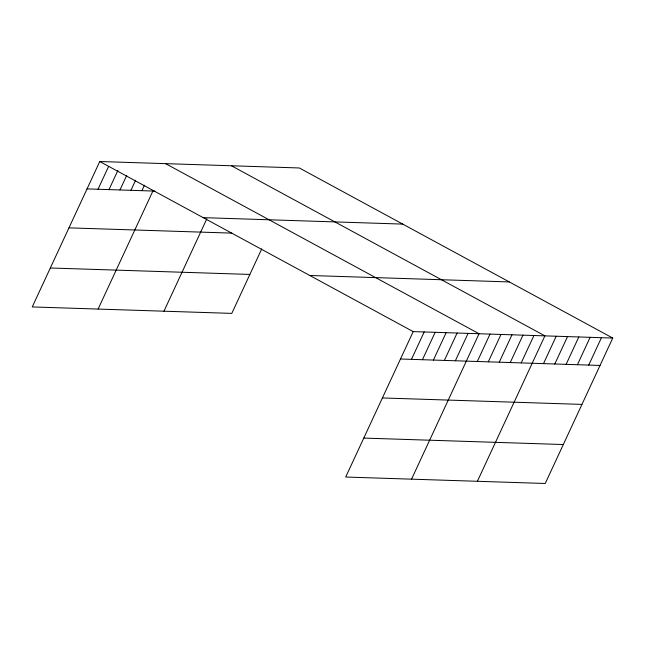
<?xml version="1.0" encoding="UTF-8"?>
<svg xmlns="http://www.w3.org/2000/svg" width="645" height="645" viewBox="0 0 645 645"><rect width="100%" height="100%" fill="white"/><g stroke="black" fill="none" stroke-linecap="round" stroke-linejoin="round"><path stroke-width="0.97" d="M612.75 338.061L413.203 331.611L345.696 477.034L545.243 483.484L612.75 338.061L299.304 167.966L99.757 161.516L32.25 306.939L231.797 313.389L261.733 248.897M98.016 189.251L108.61 166.434M108.989 189.606L117.89 170.441M119.97 189.961L126.751 175.359M130.943 190.315L135.603 180.278M141.916 190.67L144.464 185.196M98.105 309.068L152.897 191.025M163.951 311.196L206.827 218.832M411.462 359.354L424.176 331.965M422.435 359.708L435.149 332.32M433.416 360.063L446.122 332.675M444.389 360.418L457.103 333.03M455.362 360.773L468.076 333.384M411.55 479.162L479.05 333.739L165.604 163.645M477.316 361.482L490.031 334.094M488.289 361.837L501.004 334.449M499.262 362.192L511.977 334.803M510.243 362.546L522.95 335.158M521.216 362.901L533.931 335.513M477.397 481.291L544.904 335.868L231.458 165.773M543.501 363.619L556.208 336.23M554.805 363.99L567.519 336.601M566.116 364.352L578.823 336.964M577.42 364.715L590.135 337.327M588.732 365.086L601.438 337.698M87.043 188.896L154.889 191.089M203.191 217.647L402.738 224.097M68.959 227.854L231.757 233.111M309.761 275.48L509.316 281.93M50.334 267.989L249.881 274.439M400.489 358.999L600.035 365.449M382.404 397.949L581.959 404.399M363.78 438.084L563.327 444.534M99.757 161.516L413.203 331.611"/></g></svg>
